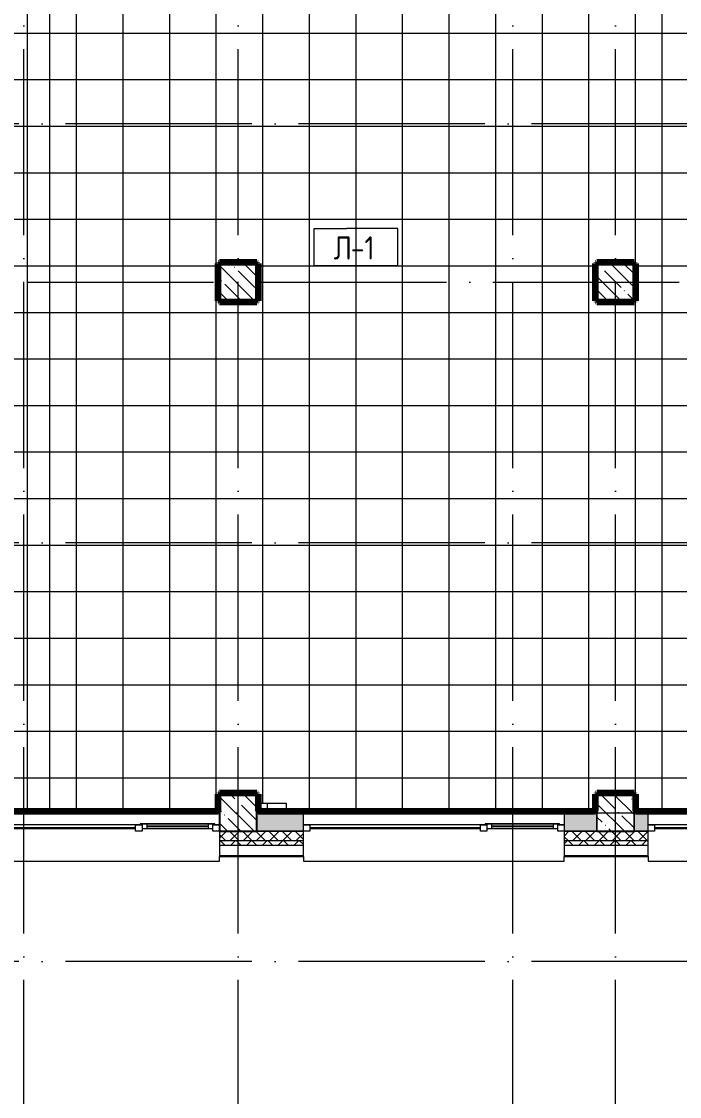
# Model space of a CAD drawing. Header units: millimetres. Extents: x 97 to 215964, y -4577 to 60645.
# Drawn here: x 177673 to 184735, y 7176 to 18725 of the extents above; entities that cross this region are included whole.
import ezdxf

# ---------------------------------------------------------------- set-up
doc = ezdxf.new("R2010")
doc.units = ezdxf.units.MM
doc.linetypes.add('ADSK_Линия сетки', pattern=[2500, 2000, -250, 0, -250])
for name, color, linetype, lineweight in [('A-FLOR-____-IDEN', 11, 'Continuous', 20), ('A-FLOR-____-OTLN', 192, 'Continuous', 9), ('A-FLOR-____-PATT', 8, 'Continuous', 9), ('A-GLAZ-____-MCUT', 151, 'Continuous', 9), ('A-GLAZ-____-OTLN', 151, 'Continuous', 9), ('A-WALL-____-MCUT', 113, 'Continuous', 9), ('A-WALL-____-PATT', 111, 'Continuous', 9), ('A-WALL-FNSH-MCUT', 113, 'Continuous', 9), ('I-WALL-____-OTLN', 2, 'Continuous', 9), ('S-COLS-____-MCUT', 52, 'Continuous', 9), ('S-COLS-____-OTLN', 52, 'Continuous', 9), ('S-GRID-____-OTLN', 1, 'Continuous', 9)]:
    doc.layers.add(name, color=color, linetype=linetype, lineweight=lineweight)
doc.styles.add('GOST Common', font='GOST_Common.ttf', dxfattribs={"width": 0.9, "height": 250})
pattern_1 = [(45, (0, 0), (-70.71068, 70.71068), []), (135, (0, 0), (-70.71068, -70.71068), [])]
pattern_2 = [(135, (0, 0), (-84.85281, -84.85281), []), (225, (0, 0), (84.85281, -84.85281), [])]

# ---------------------------------------------------------------- blocks, each defined once
blk = doc.blocks.new('Окно_СКБ_2Ст1 - Окно_СКБ_2Ст_2800_ОК12Л-29018788-О_АИ_ПП_8_400_Целиком')
at = {"layer": 'A-GLAZ-____-MCUT', "color": 90}
for p, q in [((-1400, -195), (-1400, -125)), ((-1400, -125), (-1330, -125)), ((-1330, -195), (-1400, -195)), ((-1330, -195), (-1350, -195)), ((-1350, -195), (-1350, -205)), ((-1350, -205), (-550, -205)), ((-550, -205), (-1350, -205)), ((-1330, -125), (-1330, -195)), ((-570, -155), (-1330, -155)), ((-1330, -155), (-1330, -195)), ((-1280, -205), (-1280, -155)), ((-620, -205), (-620, -155)), ((-570, -195), (-570, -125)), ((-570, -125), (-500, -125)), ((-570, -195), (-570, -155)), ((-500, -195), (-570, -195)), ((-550, -195), (-570, -195)), ((-550, -205), (-550, -195)), ((-500, -125), (-500, -195)), ((1330, -195), (1330, -125)), ((1330, -125), (1400, -125)), ((1400, -195), (1330, -195)), ((1400, -125), (1400, -195))]:
    blk.add_line(p, q, dxfattribs=at)
at = {"layer": 'A-GLAZ-____-MCUT', "color": 10, "lineweight": 5}
for p, q in [((-1280, -175), (-620, -175)), ((-620, -185), (-1280, -185)), ((1330, -155), (-500, -155)), ((1330, -165), (-500, -165))]:
    blk.add_line(p, q, dxfattribs=at)
at = {"layer": 'A-GLAZ-____-OTLN', "color": 10, "lineweight": 5}
for p, q in [((-1400, -195), (-1350, -195)), ((-550, -195), (1400, -195))]:
    blk.add_line(p, q, dxfattribs=at)
blk = doc.blocks.new('WNW_Отлив1 - Отлив_металлический 2-28596384-О_АИ_ПП_8_400_Целиком')
at = {"layer": 'A-GLAZ-____-OTLN', "color": 10, "lineweight": 5}
for p, q in [((1400, 320), (-1400, 320)), ((-1400, 320), (-1400, 270)), ((1400, 270), (1400, 320))]:
    blk.add_line(p, q, dxfattribs=at)
blk = doc.blocks.new('BSC_Колонна _Прямоугольная - 400x400-V71-О_АИ_ПП_8_400_Целиком')
at = {"layer": 'S-COLS-____-OTLN', "lineweight": 5}
h = blk.add_hatch(dxfattribs=at)
h.set_pattern_fill('FP_81', color=256, style=0, pattern_type=2)
h.set_pattern_definition([(135, (-121199.98, -10225), (-142.56192, -142.56192), []), (135, (-121057.42, -10225), (-142.56192, -142.56192), [252.016, -50.403, 3.353, -47.05])])
h.paths.add_polyline_path([(200, -200), (200, 200), (-200, 200), (-200, -200)])
at = {"layer": 'S-COLS-____-MCUT', "color": 130, "lineweight": 25}
for p, q in [((200, 200), (-200, 200)), ((-200, 200), (-200, -200)), ((200, -200), (200, 200)), ((-200, -200), (200, -200))]:
    blk.add_line(p, q, dxfattribs=at)
blk = doc.blocks.new('BSC_Колонна _Прямоугольная - 400x400-V72-О_АИ_ПП_8_400_Целиком')
at = {"layer": 'S-COLS-____-OTLN', "lineweight": 5}
h = blk.add_hatch(dxfattribs=at)
h.set_pattern_fill('FP_82', color=256, style=0, pattern_type=2)
h.set_pattern_definition([(135, (-121199.98, -15925), (-142.56192, -142.56192), []), (135, (-121057.42, -15925), (-142.56192, -142.56192), [252.016, -50.403, 3.353, -47.05])])
h.paths.add_polyline_path([(200, -200), (200, 200), (-200, 200), (-200, -200)])
at = {"layer": 'S-COLS-____-MCUT', "color": 130, "lineweight": 25}
for p, q in [((200, 200), (-200, 200)), ((-200, 200), (-200, -200)), ((200, -200), (200, 200)), ((-200, -200), (200, -200))]:
    blk.add_line(p, q, dxfattribs=at)
blk = doc.blocks.new('BSC_Колонна _Прямоугольная - 400x400-V108-О_АИ_ПП_8_400_Целиком')
at = {"layer": 'S-COLS-____-OTLN', "lineweight": 5}
h = blk.add_hatch(dxfattribs=at)
h.set_pattern_fill('FP_119', color=256, style=0, pattern_type=2)
h.set_pattern_definition([(135, (-125249.98, -15925), (-142.56192, -142.56192), []), (135, (-125107.42, -15925), (-142.56192, -142.56192), [252.016, -50.403, 3.353, -47.05])])
h.paths.add_polyline_path([(-200, -200), (200, -200), (200, 200), (-200, 200)])
at = {"layer": 'S-COLS-____-MCUT', "color": 130, "lineweight": 25}
for p, q in [((200, 200), (-200, 200)), ((-200, 200), (-200, -200)), ((200, -200), (200, 200)), ((-200, -200), (200, -200))]:
    blk.add_line(p, q, dxfattribs=at)
blk = doc.blocks.new('Окно_СКБ_2Ст1 - Окно_СКБ_2Ст_2800_ОК11Л-29018708-О_АИ_ПП_8_400_Целиком')
at = {"layer": 'A-GLAZ-____-MCUT', "color": 90}
for p, q in [((-1400, -195), (-1400, -125)), ((-1400, -125), (-1330, -125)), ((-1330, -195), (-1400, -195)), ((-1330, -195), (-1350, -195)), ((-1350, -195), (-1350, -205)), ((-1350, -205), (-550, -205)), ((-550, -205), (-1350, -205)), ((-1330, -125), (-1330, -195)), ((-570, -155), (-1330, -155)), ((-1330, -155), (-1330, -195)), ((-1280, -205), (-1280, -155)), ((-620, -205), (-620, -155)), ((-570, -195), (-570, -125)), ((-570, -125), (-500, -125)), ((-570, -195), (-570, -155)), ((-500, -195), (-570, -195)), ((-550, -195), (-570, -195)), ((-550, -205), (-550, -195)), ((-500, -125), (-500, -195)), ((1330, -195), (1330, -125)), ((1330, -125), (1400, -125)), ((1400, -195), (1330, -195)), ((1400, -125), (1400, -195))]:
    blk.add_line(p, q, dxfattribs=at)
at = {"layer": 'A-GLAZ-____-MCUT', "color": 10, "lineweight": 5}
for p, q in [((-1280, -175), (-620, -175)), ((-620, -185), (-1280, -185)), ((1330, -155), (-500, -155)), ((1330, -165), (-500, -165))]:
    blk.add_line(p, q, dxfattribs=at)
at = {"layer": 'A-GLAZ-____-OTLN', "color": 10, "lineweight": 5}
for p, q in [((-1400, -195), (-1350, -195)), ((-550, -195), (1400, -195))]:
    blk.add_line(p, q, dxfattribs=at)
blk = doc.blocks.new('Окно_СКБ_2Ст1 - Окно_СКБ_2Ст_2800_ОК12Л-V120-О_АИ_ПП_8_400_Целиком')
at = {"layer": 'A-GLAZ-____-MCUT', "color": 90}
for p, q in [((-1400, -195), (-1400, -125)), ((-1400, -125), (-1330, -125)), ((-1330, -195), (-1400, -195)), ((-1330, -195), (-1350, -195)), ((-1350, -195), (-1350, -205)), ((-1350, -205), (-550, -205)), ((-550, -205), (-1350, -205)), ((-1330, -125), (-1330, -195)), ((-570, -155), (-1330, -155)), ((-1330, -155), (-1330, -195)), ((-1280, -205), (-1280, -155)), ((-620, -205), (-620, -155)), ((-570, -195), (-570, -125)), ((-570, -125), (-500, -125)), ((-570, -195), (-570, -155)), ((-500, -195), (-570, -195)), ((-550, -195), (-570, -195)), ((-550, -205), (-550, -195)), ((-500, -125), (-500, -195)), ((1330, -195), (1330, -125)), ((1330, -125), (1400, -125)), ((1400, -195), (1330, -195)), ((1400, -125), (1400, -195))]:
    blk.add_line(p, q, dxfattribs=at)
at = {"layer": 'A-GLAZ-____-MCUT', "color": 10, "lineweight": 5}
for p, q in [((-1280, -175), (-620, -175)), ((-620, -185), (-1280, -185)), ((1330, -155), (-500, -155)), ((1330, -165), (-500, -165))]:
    blk.add_line(p, q, dxfattribs=at)
at = {"layer": 'A-GLAZ-____-OTLN', "color": 10, "lineweight": 5}
for p, q in [((-1400, -195), (-1350, -195)), ((-550, -195), (1400, -195))]:
    blk.add_line(p, q, dxfattribs=at)
blk = doc.blocks.new('0083_СОШ675_АР_R22_rvt-1-О_АИ_ПП_8_400_Целиком')
at = {"layer": 'A-WALL-____-PATT', "lineweight": 5}
h = blk.add_hatch(dxfattribs=at)
h.set_pattern_fill('FP_69', color=10, style=0, pattern_type=2)
h.set_pattern_definition([(50, (0, 0), (364.3679, -31.8783), [38.1, -419.1]), (355, (0, 0), (-70.4859, 382.1133), [30.48, -335.28]), (100.451, (30.36, -2.66), (293.885, 350.2334), [32.38, -356.18]), (46.184, (0, 101.6), (542.1585, -84.0858), [57.15, -628.65]), (96.636, (45.2, 94.6), (474.805, 494.8554), [48.57, -534.27]), (351.184, (0, 101.6), (474.8102, 494.85), [45.72, -502.92]), (21, (50.8, 76.2), (303.2285, -204.53046), [38.1, -419.1]), (326, (50.8, 76.2), (123.6039, 368.376), [30.48, -335.28]), (71.451, (76.07, 59.16), (426.8341, 163.8427), [32.38, -356.18]), (37.5, (0, 0), (6.17665, 169.11015), [16.764, -314.452, 16.764, -323.596, -336.55]), (37.5, (0, 0), (6.17665, 169.11015), [-671.576, 16.764, -319.786]), (7.5, (0, 0), (133.63888, 200.3615), [16.764, -177.292, 16.764, -306.832, -128.27]), (7.5, (0, 0), (133.63888, 200.3615), [-517.652, 16.764, -111.506]), (327.5, (-113.28, 0), (271.18182, -11.45836), [16.764, -110.236, 16.764, -379.476, -525.78]), (327.5, (-113.28, 0), (271.18182, -11.45836), [-523.24, 16.764, -509.016]), (317.5, (-164.08, 0), (296.2585, 50.85285), [16.764, -148.336, 16.764, -246.38, -373.38]), (317.5, (-164.08, 0), (296.2585, 50.85285), [-428.244, 16.764, -356.616])])
h.paths.add_polyline_path([(135945, 10025), (136500, 10025), (136500, 10225), (135800, 10225), (135800, 10025)])
h.paths.add_polyline_path([(132300, 10025), (132300, 10225), (132100, 10225), (132100, 10025), (132171, 10025)])
h.paths.add_polyline_path([(133000, 10025), (133000, 10225), (132700, 10225), (132700, 10025), (132800, 10025)])
h.paths.add_polyline_path([(129300, 10025), (129300, 10225), (128400, 10225), (128400, 10025)])
h.paths.add_polyline_path([(125450, 10025), (125600, 10025), (125600, 10225), (125450, 10225)])
h.paths.add_polyline_path([(125050, 10025), (125050, 10225), (124700, 10225), (124700, 10025)])
h.paths.add_polyline_path([(121900, 10025), (121900, 10225), (121400, 10225), (121400, 10025), (121480, 10025)])
h.paths.add_polyline_path([(117707, 10025), (118200, 10025), (118200, 10225), (117300, 10225), (117300, 10025)])
h.paths.add_polyline_path([(114500, 10025), (114500, 10225), (114250, 10225), (114250, 10025)])
h = blk.add_hatch(dxfattribs=at)
h.set_pattern_fill('FP_16', color=10, style=0, pattern_type=2)
h.set_pattern_definition(pattern_1)
h.paths.add_polyline_path([(121900, 9925), (121900, 10025), (121000, 10025), (121000, 9925), (121480, 9925)])
h = blk.add_hatch(dxfattribs=at)
h.set_pattern_fill('FP_16', color=10, style=0, pattern_type=2)
h.set_pattern_definition(pattern_1)
h.paths.add_polyline_path([(125600, 9925), (125600, 10025), (124700, 10025), (124700, 9925), (125254, 9925)])
h = blk.add_hatch(dxfattribs=at)
h.set_pattern_fill('FP_9', color=10, style=0, pattern_type=2)
h.set_pattern_definition(pattern_2)
h.paths.add_polyline_path([(121000, 9875), (121900, 9875), (121900, 9925), (121000, 9925), (121000, 9895)])
h = blk.add_hatch(dxfattribs=at)
h.set_pattern_fill('FP_9', color=10, style=0, pattern_type=2)
h.set_pattern_definition(pattern_2)
h.paths.add_polyline_path([(125600, 9875), (125600, 9925), (124700, 9925), (124700, 9875), (125254, 9875)])
at = {"layer": 'S-COLS-____-OTLN', "lineweight": 5}
h = blk.add_hatch(dxfattribs=at)
h.set_pattern_fill('FP_8', color=256, style=0, pattern_type=2)
h.set_pattern_definition([(135, (0, 0), (-142.5612, -142.5612), []), (135, (142.56, 0), (-142.5612, -142.5612), [252.016, -50.403, 3.353, -47.05])])
h.paths.add_polyline_path([(125050, 10025), (125450, 10025), (125450, 10425), (125050, 10425), (125050, 10225)])
at = {"layer": 'A-FLOR-____-OTLN', "color": 90}
blk.add_line((121515, 10240), (121515, 10327), dxfattribs=at)
at = {"layer": 'A-WALL-____-MCUT', "color": 50, "lineweight": 13}
for p, q in [((121900, 10225), (121400, 10225)), ((121900, 10025), (121900, 10225)), ((125050, 10225), (124700, 10225)), ((124700, 10225), (124700, 10025)), ((125600, 10225), (125450, 10225)), ((125600, 10025), (125600, 10225)), ((121400, 10025), (121900, 10025)), ((124700, 10025), (125050, 10025)), ((125450, 10025), (125600, 10025))]:
    blk.add_line(p, q, dxfattribs=at)
at = {"layer": 'A-WALL-____-MCUT', "color": 10, "lineweight": 5}
for p, q in [((125050, 10025), (125050, 10225)), ((125450, 10225), (125450, 10025)), ((121000, 9925), (121900, 9925)), ((121000, 9875), (121900, 9875)), ((124700, 9925), (125600, 9925)), ((124700, 9875), (125600, 9875)), ((121000, 9765), (121900, 9765)), ((124700, 9765), (125600, 9765))]:
    blk.add_line(p, q, dxfattribs=at)
at = {"layer": 'A-WALL-____-MCUT', "color": 90}
for p, q in [((121000, 10025), (121000, 9925)), ((121900, 10025), (121400, 10025)), ((121900, 9925), (121900, 10025)), ((125600, 10025), (124700, 10025)), ((124700, 10025), (124700, 9925)), ((125600, 9925), (125600, 10025)), ((121000, 9925), (121000, 9875)), ((121000, 9875), (121000, 9765)), ((121900, 9875), (121900, 9925)), ((121900, 9765), (121900, 9875)), ((124700, 9925), (124700, 9875)), ((124700, 9875), (124700, 9765)), ((125600, 9875), (125600, 9925)), ((125600, 9765), (125600, 9875))]:
    blk.add_line(p, q, dxfattribs=at)
at = {"layer": 'A-WALL-FNSH-MCUT', "color": 90}
for p, q in [((121000, 9765), (121000, 9755)), ((121000, 9755), (121900, 9755)), ((121900, 9755), (121900, 9765)), ((124700, 9765), (124700, 9755)), ((124700, 9755), (125600, 9755)), ((125600, 9755), (125600, 9765))]:
    blk.add_line(p, q, dxfattribs=at)
at = {"layer": 'I-WALL-____-OTLN', "color": 90}
for p, q in [((118200, 10225), (121000, 10225)), ((121900, 10225), (124700, 10225)), ((125600, 10225), (128400, 10225))]:
    blk.add_line(p, q, dxfattribs=at)
at = {"layer": 'S-COLS-____-MCUT', "color": 130, "lineweight": 25}
for p, q in [((125450, 10425), (125050, 10425)), ((125050, 10425), (125050, 10225)), ((125450, 10225), (125450, 10425)), ((125050, 10025), (125450, 10025))]:
    blk.add_line(p, q, dxfattribs=at)
at = {"layer": 'S-COLS-____-OTLN', "color": 90}
for p, q in [((125050, 10225), (125050, 10025)), ((125450, 10025), (125450, 10225))]:
    blk.add_line(p, q, dxfattribs=at)
at = {"layer": 'A-GLAZ-____-OTLN', "color": 90, "lineweight": 9, "rotation": 180}
for name, p in [('Окно_СКБ_2Ст1 - Окно_СКБ_2Ст_2800_ОК12Л-29018788-О_АИ_ПП_8_400_Целиком', (119600, 9900)), ('Окно_СКБ_2Ст1 - Окно_СКБ_2Ст_2800_ОК11Л-29018708-О_АИ_ПП_8_400_Целиком', (123300, 9900)), ('Окно_СКБ_2Ст1 - Окно_СКБ_2Ст_2800_ОК12Л-V120-О_АИ_ПП_8_400_Целиком', (127000, 9900)), ('WNW_Отлив1 - Отлив_металлический 2-28596384-О_АИ_ПП_8_400_Целиком', (119600, 10025)), ('WNW_Отлив1 - Отлив_металлический 2-28596384-О_АИ_ПП_8_400_Целиком', (123300, 10025)), ('WNW_Отлив1 - Отлив_металлический 2-28596384-О_АИ_ПП_8_400_Целиком', (127000, 10025))]:
    blk.add_blockref(name, p, dxfattribs=at)
at = {"layer": 'S-COLS-____-OTLN', "color": 90, "lineweight": 9}
for name, p in [('BSC_Колонна _Прямоугольная - 400x400-V72-О_АИ_ПП_8_400_Целиком', (121200, 15925)), ('BSC_Колонна _Прямоугольная - 400x400-V108-О_АИ_ПП_8_400_Целиком', (125250, 15925)), ('BSC_Колонна _Прямоугольная - 400x400-V71-О_АИ_ПП_8_400_Целиком', (121200, 10225))]:
    blk.add_blockref(name, p, dxfattribs=at)
blk = doc.blocks.new('ADSK_Марка_Перекрытие - Типоразмер_ADSK_Марка-158127-О_АИ_ПП_8_400_Целиком')
at = {"layer": 'A-FLOR-____-IDEN'}
for p, q in [((-4.5, 4), (-1, 4)), ((-4.5, 0), (-4.5, 4)), ((4.5, 4), (-1, 4)), ((4.5, 0), (4.5, 4)), ((4.5, 0), (-4.5, 0)), ((-4.5, 0), (4, 0))]:
    blk.add_line(p, q, dxfattribs=at)

msp = doc.modelspace()

# ---------------------------------------------------------------- hatches: boundary and pattern name
at = {"layer": 'A-FLOR-____-PATT'}
h = msp.add_hatch(dxfattribs=at)
h.set_pattern_fill('FP_187', color=256, style=0, pattern_type=2)
h.set_pattern_definition([(270, (170737.87, 23100), (500, 3e-14), []), (0, (170737.87, 23100), (0, 500), [])])
h.paths.add_polyline_path([(173062.865903, 10240), (176487.843981, 10240), (176487.843981, 10325), (176687.843981, 10325), (176687.843981, 10240), (177977.865903, 10240), (177977.865903, 28110.000398), (177742.887824, 28110.000398), (177742.887824, 28104.774763), (177647.887824, 28104.774763), (177646.866838, 27970.262925), (177641.878414, 27922.801241), (177624.112825, 27868.124379), (177595.367497, 27818.336012), (177556.898741, 27775.612129), (177510.387824, 27741.81997), (177457.867497, 27718.436414), (177401.633151, 27706.483435), (177344.142497, 27706.483435), (177287.908151, 27718.436414), (177232.602619, 27743.84354), (177188.876907, 27775.612129), (177150.408151, 27818.336012), (177121.662823, 27868.124379), (177103.897234, 27922.801241), (177097.887824, 27979.976956), (177097.887824, 28104.774763), (177002.887824, 28104.774763), (177002.887824, 28110.000398), (175813.550255, 28110.000398), (175813.550255, 27604.999414), (175808.550255, 27604.999414), (175808.550255, 27594.999414), (175798.550255, 27594.999414), (175798.550255, 27589.999414), (173062.88841, 27589.271263), (173062.88841, 26634.999414), (173057.88841, 26634.999414), (173057.88841, 26624.999414), (173047.88841, 26624.999414), (173046.993146, 26578), (172976.88841, 26578), (172976.38841, 26573), (172955.88841, 26573), (172955.88841, 26619.999414), (172927.88841, 26619.999414), (172927.88841, 26624.999414), (172917.88841, 26624.999414), (172917.88841, 26634.999414), (172912.88841, 26634.999414), (172912.88841, 27589.999414), (172647.843981, 27589.999414), (172647.865903, 22840), (173047.865903, 22840), (173047.865903, 22835), (173057.865903, 22835), (173057.865903, 22825), (173062.865903, 22825), (173062.865903, 22424.999414), (173057.865903, 22424.084638), (173057.865903, 22414.999414), (173047.865903, 22414.999414), (173047.843981, 22409.999414), (172647.843981, 22409.999414), (172647.865903, 19439.999414), (173047.865903, 19439.999414), (173047.865903, 19434.999414), (173057.865903, 19434.999414), (173057.865903, 19424.999414), (173062.865903, 19424.999414), (173062.865903, 19024.999414), (174647.866489, 19024.999414), (174647.866489, 15725), (173057.865903, 15724.999414), (173057.865903, 15714.999414), (173047.865903, 15714.999414), (173047.865903, 15709.999414), (172862.865903, 15709.999414), (172862.865903, 10439.999414), (173047.865903, 10439.999414), (173047.865903, 10434.999414), (173057.865903, 10434.999414), (173057.865903, 10424.999414), (173062.865903, 10424.562733), (173062.865903, 10383.707685)])
h.paths.add_polyline_path([(170752.887824, 19240), (172182.887824, 19240), (172182.887824, 19424.999414), (172187.887824, 19425), (172187.887824, 19434.999414), (172197.887824, 19434.999414), (172197.887824, 19439.999414), (172597.865903, 19439.999414), (172597.865903, 22110), (171797.887824, 22110), (171797.887824, 22115), (171787.887824, 22115), (171787.887824, 22125), (171782.887824, 22125), (171782.887824, 22825), (171787.887824, 22825), (171787.887824, 22835), (171797.887824, 22835), (171797.887824, 22840), (172597.865903, 22840), (172597.865903, 27589.999414), (171777.888117, 27589.999414), (171777.888117, 27594.999414), (171767.888117, 27594.999414), (171767.888117, 27604.999414), (171762.888117, 27605.197652), (171762.888117, 28245), (171767.888117, 28245.354551), (171767.888117, 28255), (171777.888117, 28255), (171777.888117, 28260), (172182.887824, 28260), (172182.887824, 29145.04675), (172397.865903, 29145.04675), (172397.865903, 30245.04675), (172182.887824, 30245.04675), (172182.887824, 31979.999414), (171797.887824, 31979.999414), (171797.887824, 31984.999414), (171787.887824, 31984.999414), (171787.887824, 31994.999414), (171782.887824, 31995.625082), (171782.887824, 32425), (171787.887824, 32425), (171787.887824, 32435), (171797.887824, 32435), (171798.313666, 32440), (172182.887824, 32440), (172182.887824, 35760), (171897.88841, 35760), (171897.866489, 35974.999936), (169797.88841, 35975), (169797.88841, 35760), (163912.887824, 35760), (163912.887824, 35575), (163907.887824, 35575), (163907.887824, 35565), (163897.887824, 35565), (163897.887824, 35560), (163712.88841, 35560), (163712.88841, 34914.967838), (163497.866489, 34914.967838), (163497.88841, 33274.967838), (163712.88841, 33274.967838), (163712.88841, 32740), (163897.887824, 32740), (163897.887824, 32735), (163907.887824, 32735), (163907.887824, 32725), (163912.887824, 32725), (163912.887824, 32325), (163907.887824, 32324.581362), (163907.887824, 32315), (163897.887824, 32315), (163897.076431, 32310), (163712.887824, 32310), (163712.887824, 28540), (163897.887824, 28540), (163897.887824, 28535), (163907.887824, 28535), (163907.887824, 28525), (163912.887824, 28524.466226), (163912.887824, 28125), (163907.887824, 28125), (163907.887824, 28115), (163897.887824, 28115), (163897.887824, 28110), (163712.88841, 28110), (163712.88841, 27310.030419), (164317.88841, 27310.030419), (164317.88841, 27305.030419), (164327.88841, 27305.030419), (164327.88841, 27295.030419), (164332.88841, 27295.030419), (164332.88841, 26105.059667), (164327.88841, 26105.059667), (164327.88841, 26095.059667), (164317.88841, 26095.059667), (164317.88841, 26090.059667), (163712.887824, 26090.059667), (163712.887824, 23125), (163798.41992, 23125), (163798.41992, 22840), (163897.887824, 22840), (163897.887824, 22835), (163907.887824, 22835), (163907.887824, 22825), (163912.887824, 22825), (163912.887824, 22425), (163907.887824, 22425), (163907.887824, 22415), (163897.887824, 22415), (163897.320448, 22410), (163712.88841, 22410), (163712.88841, 19675), (163797.865903, 19675), (163797.865903, 19440), (163897.887824, 19440), (163897.88841, 19435), (163907.88841, 19435), (163907.88841, 19425), (163912.88841, 19425), (163912.88841, 19325.000586), (164147.866489, 19325.000586), (164147.866489, 19240), (167488.354755, 19240), (167488.354755, 19325.000586), (167688.354755, 19325.000586), (167688.354755, 19240), (169852.887824, 19240)])
h.paths.add_polyline_path([(173043.38841, 24133), (172955.88841, 24133), (172955.88841, 24195), (172976.88841, 24195), (172976.88841, 24190), (173047.88841, 24190), (173047.88841, 24133)])
h.paths.add_polyline_path([(173043.38841, 24202), (172960.38841, 24202), (172960.38841, 24213), (173043.38841, 24213)])
h.paths.add_polyline_path([(172976.38841, 24220), (172960.38841, 24220), (172960.38841, 24720), (173043.38841, 24720), (173043.38841, 24220), (172976.88841, 24220)])
h.paths.add_polyline_path([(172955.88841, 25329), (172955.88841, 25419), (173047.88841, 25419), (173047.88841, 25359), (173044.959478, 25351.928932), (173037.88841, 25349), (173021.349949, 25349), (173021.349949, 25369), (173008.88841, 25369), (173008.88841, 25349), (172960.38841, 25349), (172960.38841, 25329)])
h.paths.add_polyline_path([(172960.38841, 26048), (172960.38841, 26548), (173043.38841, 26548), (173043.38841, 26048), (172976.38841, 26048)])
h.paths.add_polyline_path([(172976.88841, 26555), (172960.38841, 26555), (172960.38841, 26566), (173043.38841, 26566), (173043.38841, 26555), (173027.38841, 26555)])
h.paths.add_polyline_path([(177365.816756, 27933.146829), (177363.954398, 27937.029115), (177365.283479, 27934.976956)])
h.paths.add_polyline_path([(177372.887824, 27924.976956), (177378.064205, 27925.65844), (177382.887824, 27927.656448), (177387.02996, 27930.83482), (177390.208332, 27934.976956), (177392.613718, 27942.894917), (177392.887824, 27944.976956), (177391.018753, 27953.020427), (177390.208332, 27954.976956), (177385.891606, 27959.992581), (177382.887824, 27962.297464), (177382.547082, 27942.029115), (177380.818552, 27937.029115), (177379.958892, 27933.146829), (177375.476014, 27930.646829), (177370.299634, 27930.646829), (177365.816756, 27933.146829), (177362.887824, 27950.866753), (177362.887824, 27962.297464), (177358.745688, 27959.119092), (177355.567316, 27954.976956), (177353.569307, 27950.153337), (177353.16193, 27942.894917), (177353.972271, 27938.827736), (177355.567316, 27934.976956), (177358.745688, 27930.83482), (177362.887824, 27927.656448), (177367.711443, 27925.65844)])
h = msp.add_hatch(dxfattribs=at)
h.set_pattern_fill('FP_188', color=256, style=0, pattern_type=2)
h.set_pattern_definition([(270, (181262.97, 16100), (500, 3e-14), []), (0, (181262.97, 16100), (0, 500), [])])
h.paths.add_polyline_path([(184262.865903, 10240), (184548.071587, 10240), (184548.071587, 21974.999414), (177977.865903, 21974.999414), (177977.865903, 10240), (179782.865903, 10240), (179782.865903, 10424.999414), (179787.865903, 10424.999414), (179787.865903, 10434.999414), (179797.865903, 10434.999414), (179798.997916, 10439.999414), (180197.865903, 10439.999414), (180197.865903, 10434.999414), (180207.865903, 10434.999414), (180207.865903, 10424.999414), (180212.865903, 10424.999414), (180212.865903, 10327.5), (180512.843981, 10327.5), (180512.843981, 10240), (183832.865903, 10240), (183832.865903, 10425), (183837.865903, 10425), (183837.865903, 10435), (183847.865903, 10435), (183848.976057, 10440), (184247.865903, 10440), (184248.413133, 10435), (184257.865903, 10435), (184257.865903, 10425), (184262.865903, 10425), (184262.865903, 10414.992978)])
h.paths.add_polyline_path([(183847.865903, 15709.999414), (183847.843981, 15714.998866), (183837.865903, 15714.999414), (183837.865903, 15724.999414), (183832.865903, 15724.999414), (183832.865903, 16124.999414), (183837.865903, 16124.999414), (183837.865903, 16134.999414), (183847.865903, 16134.999414), (183847.865903, 16139.999414), (184247.865903, 16139.999414), (184248.357191, 16134.999414), (184257.865903, 16134.999414), (184257.865903, 16124.999414), (184262.865903, 16124.999414), (184262.865903, 15724.999414), (184257.865903, 15724.164887), (184257.865903, 15714.999414), (184247.865903, 15714.999414), (184246.711905, 15709.999414), (184051.642369, 15709.999414)])
h.paths.add_polyline_path([(179797.865903, 15709.999414), (179797.844022, 15714.999414), (179787.865903, 15714.999414), (179787.865903, 15724.999414), (179782.865903, 15724.999414), (179782.865903, 16124.999414), (179787.865903, 16124.999414), (179787.865903, 16134.999414), (179797.865903, 16134.999414), (179797.865903, 16139.999414), (180197.865903, 16139.999414), (180197.865903, 16134.999414), (180207.865903, 16134.999414), (180207.865903, 16124.999414), (180212.865903, 16124.999414), (180212.865903, 15724.999414), (180207.865903, 15724.999414), (180207.865903, 15714.999414), (180197.865903, 15714.999414), (180196.711968, 15709.999414)])
h.paths.add_polyline_path([(180197.865903, 19009.999414), (179797.865903, 19009.999414), (179797.843981, 19014.999414), (179787.865903, 19014.999414), (179787.865903, 19024.999414), (179782.865903, 19024.999414), (179782.865903, 19424.999414), (179787.865903, 19424.999414), (179787.865903, 19434.999414), (179797.865903, 19434.999414), (179797.865903, 19439.999414), (180197.865903, 19439.999414), (180197.865903, 19434.999414), (180207.865903, 19434.999414), (180207.865903, 19424.999414), (180212.865903, 19424.999414), (180212.865903, 19024.999414), (180207.865903, 19024.999414), (180207.865903, 19014.999414), (180197.865903, 19014.999414)])
h = msp.add_hatch(dxfattribs=at)
h.set_pattern_fill('FP_190', color=256, style=0, pattern_type=2)
h.set_pattern_definition([(270, (187922.96, 16100), (500, 3e-14), []), (0, (187922.96, 16100), (0, 500), [])])
h.paths.add_polyline_path([(184548.071587, 10240), (189158.059887, 10240), (189158.059887, 16445.343589), (191082.865903, 16445.343589), (191082.865903, 17184.999414), (191077.865903, 17184.999414), (191077.865903, 17280.693104), (190952.887824, 17280.693104), (190895.712109, 17286.702514), (190841.035247, 17304.468104), (190791.24688, 17333.213431), (190748.522997, 17371.682188), (190714.730838, 17418.193104), (190691.347282, 17470.713431), (190679.394303, 17526.947777), (190679.394303, 17584.438432), (190691.347282, 17640.672778), (190716.754408, 17695.97831), (190748.522997, 17739.704021), (190795.612213, 17780.693104), (190841.035247, 17806.918105), (190895.712109, 17824.683695), (190952.887824, 17830.693104), (191097.843981, 17830.693104), (191097.843981, 17924.999414), (191297.843981, 17924.999414), (191297.843981, 18874.999414), (191097.843981, 18874.999414), (191097.843981, 18924.999414), (191077.865903, 18924.999414), (191077.865903, 21974.999414), (184548.071587, 21974.999414), (184548.071587, 11849.253955)])
h.paths.add_polyline_path([(190906.057697, 17562.764172), (190909.939983, 17564.626531), (190907.887824, 17563.297449)])
h.paths.add_polyline_path([(190917.887824, 17535.693104), (190923.064205, 17536.374588), (190927.887824, 17538.372596), (190932.02996, 17541.550969), (190935.208332, 17545.693104), (190914.939983, 17546.033846), (190909.699042, 17547.815729), (190906.057697, 17548.622037), (190903.54901, 17553.173224), (190903.745689, 17558.751156), (190906.057697, 17562.764172), (190923.064205, 17565.693104), (190935.208332, 17565.693104), (190932.02996, 17569.83524), (190927.887824, 17573.013612), (190923.064205, 17575.011621), (190915.805785, 17575.418999), (190912.711443, 17575.011621), (190907.887824, 17573.013612), (190903.745689, 17569.83524), (190900.567316, 17565.693104), (190898.569308, 17560.869485), (190897.887824, 17555.693104), (190898.569308, 17550.516723), (190900.567316, 17545.693104), (190903.745689, 17541.550969), (190907.887824, 17538.372596), (190915.805785, 17535.96721)])
h.paths.add_polyline_path([(190908.058195, 17547.03285), (190908.961998, 17547.775759), (190908.88171, 17546.913304)])
at = {"layer": 'A-WALL-____-PATT'}
for points in [[(180197.865903, 16124.999414), (180197.865903, 16134.999414), (179787.865903, 16134.999414), (179787.865903, 16124.999414), (179797.865903, 16124.999414)], [(179797.865903, 15714.999414), (179797.865903, 16124.999414), (179787.865903, 16124.999414), (179787.865903, 15714.999414)], [(180197.865903, 15724.999414), (180207.865903, 15724.999414), (180207.865903, 16134.999414), (180197.865903, 16134.999414), (180197.865903, 16124.999414)], [(184247.865903, 16124.999414), (184247.865903, 16134.999414), (183837.865903, 16134.999414), (183837.865903, 16124.999414), (184051.642369, 16124.999414)], [(183847.865903, 15714.999414), (183847.865903, 16124.999414), (183837.865903, 16124.999414), (183837.865903, 15714.999414)], [(184257.865903, 15724.999414), (184257.865903, 16134.999414), (184247.865903, 16134.999414), (184247.865903, 15724.999414)], [(180197.865903, 15714.999414), (180207.865903, 15714.999414), (180207.865903, 15724.999414), (179797.865903, 15724.999414), (179797.865903, 15714.999414)], [(183847.865903, 15714.999414), (184257.865903, 15714.999414), (184257.865903, 15724.999414), (183847.865903, 15724.999414)], [(180197.865903, 10424.999414), (180197.865903, 10434.999414), (179787.865903, 10434.999414), (179787.865903, 10424.999414), (179797.865903, 10424.999414)], [(179797.865903, 10235), (179797.865903, 10424.999414), (179787.865903, 10424.999414), (179787.865903, 10235)], [(180197.865903, 10235), (180207.865903, 10235), (180207.865903, 10434.999414), (180197.865903, 10434.999414), (180197.865903, 10383.707685)], [(184247.865903, 10425), (184247.865903, 10435), (183837.865903, 10435), (183837.865903, 10425), (184051.642369, 10425)], [(183847.865903, 10225), (183847.865903, 10425), (183837.865903, 10425), (183837.865903, 10225)], [(184257.865903, 10235), (184257.865903, 10435), (184247.865903, 10435), (184247.865903, 10235)]]:
    msp.add_hatch(color=7, dxfattribs=at).paths.add_polyline_path(points)
h = msp.add_hatch(color=7, dxfattribs=at)
h.paths.add_polyline_path([(183837.865903, 10225), (183837.865903, 10235), (183497.888996, 10235), (183497.888996, 10225)])
h.paths.add_polyline_path([(180278.362773, 10225), (180697.888996, 10225), (180697.888996, 10235), (180197.865903, 10235), (180197.865903, 10225)])
h = msp.add_hatch(color=7, dxfattribs=at)
h.paths.add_polyline_path([(191087.865903, 10225), (191087.865903, 10235), (190897.888996, 10235), (190897.888996, 10225), (190969.321629, 10225)])
h.paths.add_polyline_path([(187197.888996, 10225), (188097.888996, 10225), (188097.888996, 10235), (187197.888996, 10235)])
h.paths.add_polyline_path([(184247.865903, 10225), (184397.888996, 10225), (184397.888996, 10235), (184247.865903, 10235)])

# ---------------------------------------------------------------- linework, layer by layer
at = {"layer": 'A-FLOR-____-OTLN'}
for p, q in [((177977.865903, 10240), (177977.865903, 28110.000398)), ((184548.071587, 10239.790905), (184548.071587, 21974.999414)), ((180212.865903, 10327.5), (180512.843981, 10327.5)), ((180512.843981, 10327.5), (180512.843981, 10240))]:
    msp.add_line(p, q, dxfattribs=at)
at = {"layer": 'A-WALL-____-MCUT', "color": 7}
for p, q in [((180207.865903, 16134.999414), (179787.865903, 16134.999414)), ((179787.865903, 16134.999414), (179787.865903, 15714.999414)), ((180207.865903, 15714.999414), (180207.865903, 16134.999414)), ((184257.865903, 16134.999414), (183837.865903, 16134.999414)), ((183837.865903, 16134.999414), (183837.865903, 15714.999414)), ((184257.865903, 15714.999414), (184257.865903, 16134.999414)), ((179787.865903, 15714.999414), (180207.865903, 15714.999414)), ((183837.865903, 15714.999414), (184257.865903, 15714.999414)), ((180207.865903, 10434.999414), (179787.865903, 10434.999414)), ((179787.865903, 10434.999414), (179787.865903, 10235)), ((180207.865903, 10235), (180207.865903, 10434.999414)), ((184257.865903, 10435), (183837.865903, 10435)), ((183837.865903, 10435), (183837.865903, 10235)), ((183847.865903, 10425), (184247.865903, 10425)), ((183847.865903, 10225), (183847.865903, 10425)), ((184247.865903, 10425), (184247.865903, 10225)), ((184257.865903, 10235), (184257.865903, 10435)), ((179787.865903, 10235), (179797.865903, 10235)), ((180197.865903, 10225), (180697.888996, 10225)), ((180697.888996, 10235), (180207.865903, 10235)), ((180697.888996, 10225), (180697.888996, 10235)), ((183837.865903, 10235), (183497.888996, 10235)), ((183497.888996, 10235), (183497.888996, 10225)), ((183497.888996, 10225), (183847.865903, 10225)), ((184247.865903, 10225), (184397.888996, 10225)), ((184397.888996, 10235), (184257.865903, 10235)), ((184397.888996, 10225), (184397.888996, 10235))]:
    msp.add_line(p, q, dxfattribs=at)
at = {"layer": 'I-WALL-____-OTLN', "color": 5, "lineweight": 90}
for p, q in [((179782.865903, 15724.999414), (179782.865903, 16124.999414)), ((179787.865903, 16124.999414), (179782.865903, 16124.999414)), ((179797.865903, 16139.999414), (180197.865903, 16139.999414)), ((179797.865903, 16139.999414), (179797.865903, 16134.999414)), ((180197.865903, 16134.999414), (180197.865903, 16139.999414)), ((180212.865903, 16124.999414), (180207.865903, 16124.999414)), ((180212.865903, 16124.999414), (180212.865903, 15724.999414)), ((183832.865903, 15724.999414), (183832.865903, 16124.999414)), ((183837.865903, 16124.999414), (183832.865903, 16124.999414)), ((183847.865903, 16139.999414), (184247.865903, 16139.999414)), ((183847.865903, 16139.999414), (183847.865903, 16134.999414)), ((184247.865903, 16134.999414), (184247.865903, 16139.999414)), ((184262.865903, 16124.999414), (184257.865903, 16124.999414)), ((184262.865903, 16124.999414), (184262.865903, 15724.999414)), ((179782.865903, 15724.999414), (179787.865903, 15724.999414)), ((179797.865903, 15714.999414), (179797.865903, 15709.999414)), ((180197.865903, 15709.999414), (179797.865903, 15709.999414)), ((180197.865903, 15709.999414), (180197.865903, 15714.999414)), ((180207.865903, 15724.999414), (180212.865903, 15724.999414)), ((183832.865903, 15724.999414), (183837.865903, 15724.999414)), ((183847.865903, 15714.999414), (183847.865903, 15709.999414)), ((184247.865903, 15709.999414), (183847.865903, 15709.999414)), ((184247.865903, 15709.999414), (184247.865903, 15714.999414)), ((184257.865903, 15724.999414), (184262.865903, 15724.999414)), ((179782.865903, 10240), (179782.865903, 10424.999414)), ((179787.865903, 10424.999414), (179782.865903, 10424.999414)), ((179797.865903, 10439.999414), (180197.865903, 10439.999414)), ((179797.865903, 10439.999414), (179797.865903, 10434.999414)), ((180197.865903, 10434.999414), (180197.865903, 10439.999414)), ((180212.865903, 10424.999414), (180207.865903, 10424.999414)), ((180212.865903, 10424.999414), (180212.865903, 10240)), ((183832.865903, 10240), (183832.865903, 10425)), ((183837.865903, 10425), (183832.865903, 10425)), ((183847.865903, 10440), (184247.865903, 10440)), ((183847.865903, 10440), (183847.865903, 10435)), ((184247.865903, 10435), (184247.865903, 10440)), ((184262.865903, 10425), (184257.865903, 10425)), ((184262.865903, 10425), (184262.865903, 10240)), ((173062.865903, 10240), (179782.865903, 10240)), ((180212.865903, 10240), (183832.865903, 10240)), ((184262.865903, 10240), (191082.865903, 10240))]:
    msp.add_line(p, q, dxfattribs=at)
at = {"layer": 'I-WALL-____-OTLN'}
for p, q in [((176997.882784, 10235), (179787.865903, 10235)), ((179797.865903, 10225), (176997.887824, 10225)), ((180697.888996, 10235), (183497.888996, 10235)), ((183497.888996, 10225), (180697.888996, 10225)), ((184397.888996, 10235), (187197.888996, 10235)), ((187197.888996, 10225), (184397.888996, 10225))]:
    msp.add_line(p, q, dxfattribs=at)
at = {"layer": 'S-GRID-____-OTLN', "linetype": 'ADSK_Линия сетки'}
for p, q in [((177697.888824, -3572.657751), (177697.888824, 60644.999414)), ((179997.888824, -3572.657751), (179997.888824, 60644.999414)), ((182947.888329, -3572.657751), (182947.888329, 60644.999414)), ((184047.888824, -3572.657751), (184047.888824, 60644.999414)), ((215146.441901, 17625.060253), (158117.887824, 17625.060253)), ((55228.336609, 15925.000586), (215146.441901, 15925.000586)), ((215146.441901, 13125.11992), (158117.887824, 13125.11992)), ((55228.336609, 10225.000586), (215146.441901, 10225.000586)), ((215146.441901, 8625.060253), (158117.887824, 8625.060253))]:
    msp.add_line(p, q, dxfattribs=at)

# ---------------------------------------------------------------- block references
at = {"color": 250, "lineweight": 5}
msp.add_blockref('0083_СОШ675_АР_R22_rvt-1-О_АИ_ПП_8_400_Целиком', (58797.887824, 0), dxfattribs=at)
at = {"layer": 'A-FLOR-____-IDEN', "xscale": 99.99999999999993, "yscale": 99.99999999999993, "zscale": 99.99999999999993}
msp.add_blockref('ADSK_Марка_Перекрытие - Типоразмер_ADSK_Марка-158127-О_АИ_ПП_8_400_Целиком', (181262.968745, 16099.999707), dxfattribs=at)

# ---------------------------------------------------------------- texts
at = {"layer": 'A-FLOR-____-IDEN', "lineweight": 9, "char_height": 250, "attachment_point": 1, "style": 'GOST Common'}
for s, insert, width in [('\\fGOST Common|b0|i0|c204|p34|;\\W.9;Л', (181023.287899, 16417.837281), 223.6708125), ('-1', (181207.834774, 16417.837281), 331.898625)]:
    msp.add_mtext(s, dxfattribs=dict(at, insert=insert, width=width))

doc.saveas('drawing.dxf')
